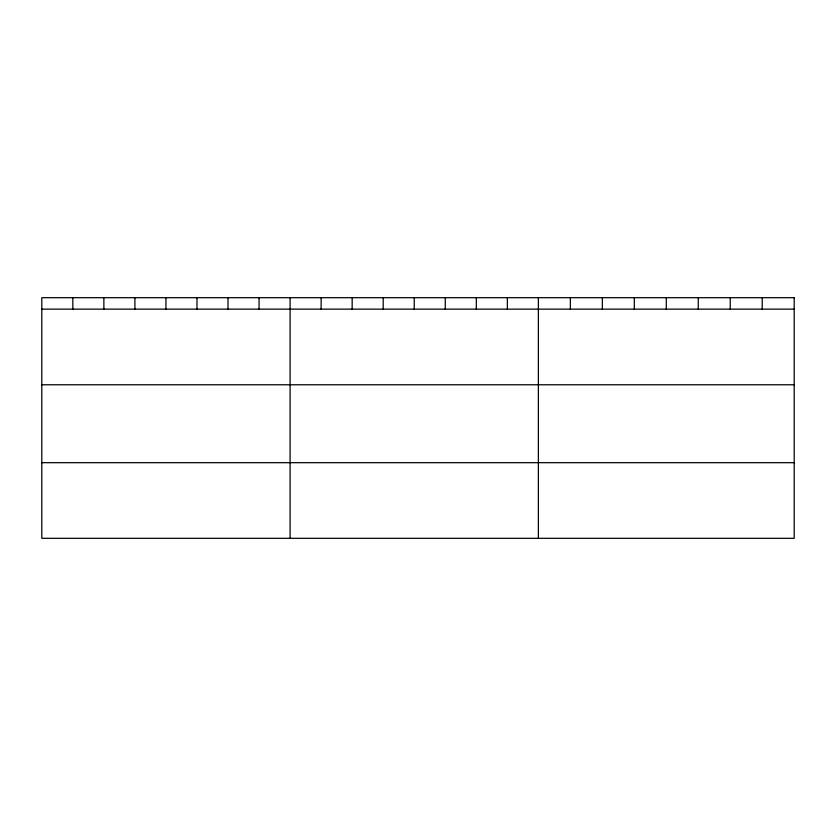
<?xml version="1.0" encoding="UTF-8"?>
<svg xmlns="http://www.w3.org/2000/svg" width="836" height="836" viewBox="0 0 836 836"><rect width="100%" height="100%" fill="white"/><g stroke="black" fill="none" stroke-linecap="round" stroke-linejoin="round"><path stroke-width="1.25" d="M41.8 309.142L794.2 309.142M41.8 384.769L794.2 384.769M41.8 462.684L794.2 462.684M762.223 297.689L762.223 309.142M730.246 297.689L730.246 309.142M698.269 297.689L698.269 309.142M666.292 297.689L666.292 309.142M634.315 297.689L634.315 309.142M602.338 297.689L602.338 309.142M570.361 297.689L570.361 309.142M538.384 297.689L538.384 538.311M507.347 297.689L507.347 309.142M476.311 297.689L476.311 309.142M445.274 297.689L445.274 309.142M414.238 297.689L414.238 309.142M383.201 297.689L383.201 309.142M352.165 297.689L352.165 309.142M321.128 297.689L321.128 309.142M290.092 297.689L290.092 538.311M259.055 297.689L259.055 309.142M228.019 297.689L228.019 309.142M196.982 297.689L196.982 309.142M165.946 297.689L165.946 309.142M134.909 297.689L134.909 309.142M103.873 297.689L103.873 309.142M72.837 297.689L72.837 309.142M794.2 297.689L41.8 297.689L41.8 538.311L794.2 538.311L794.2 297.689"/></g></svg>
